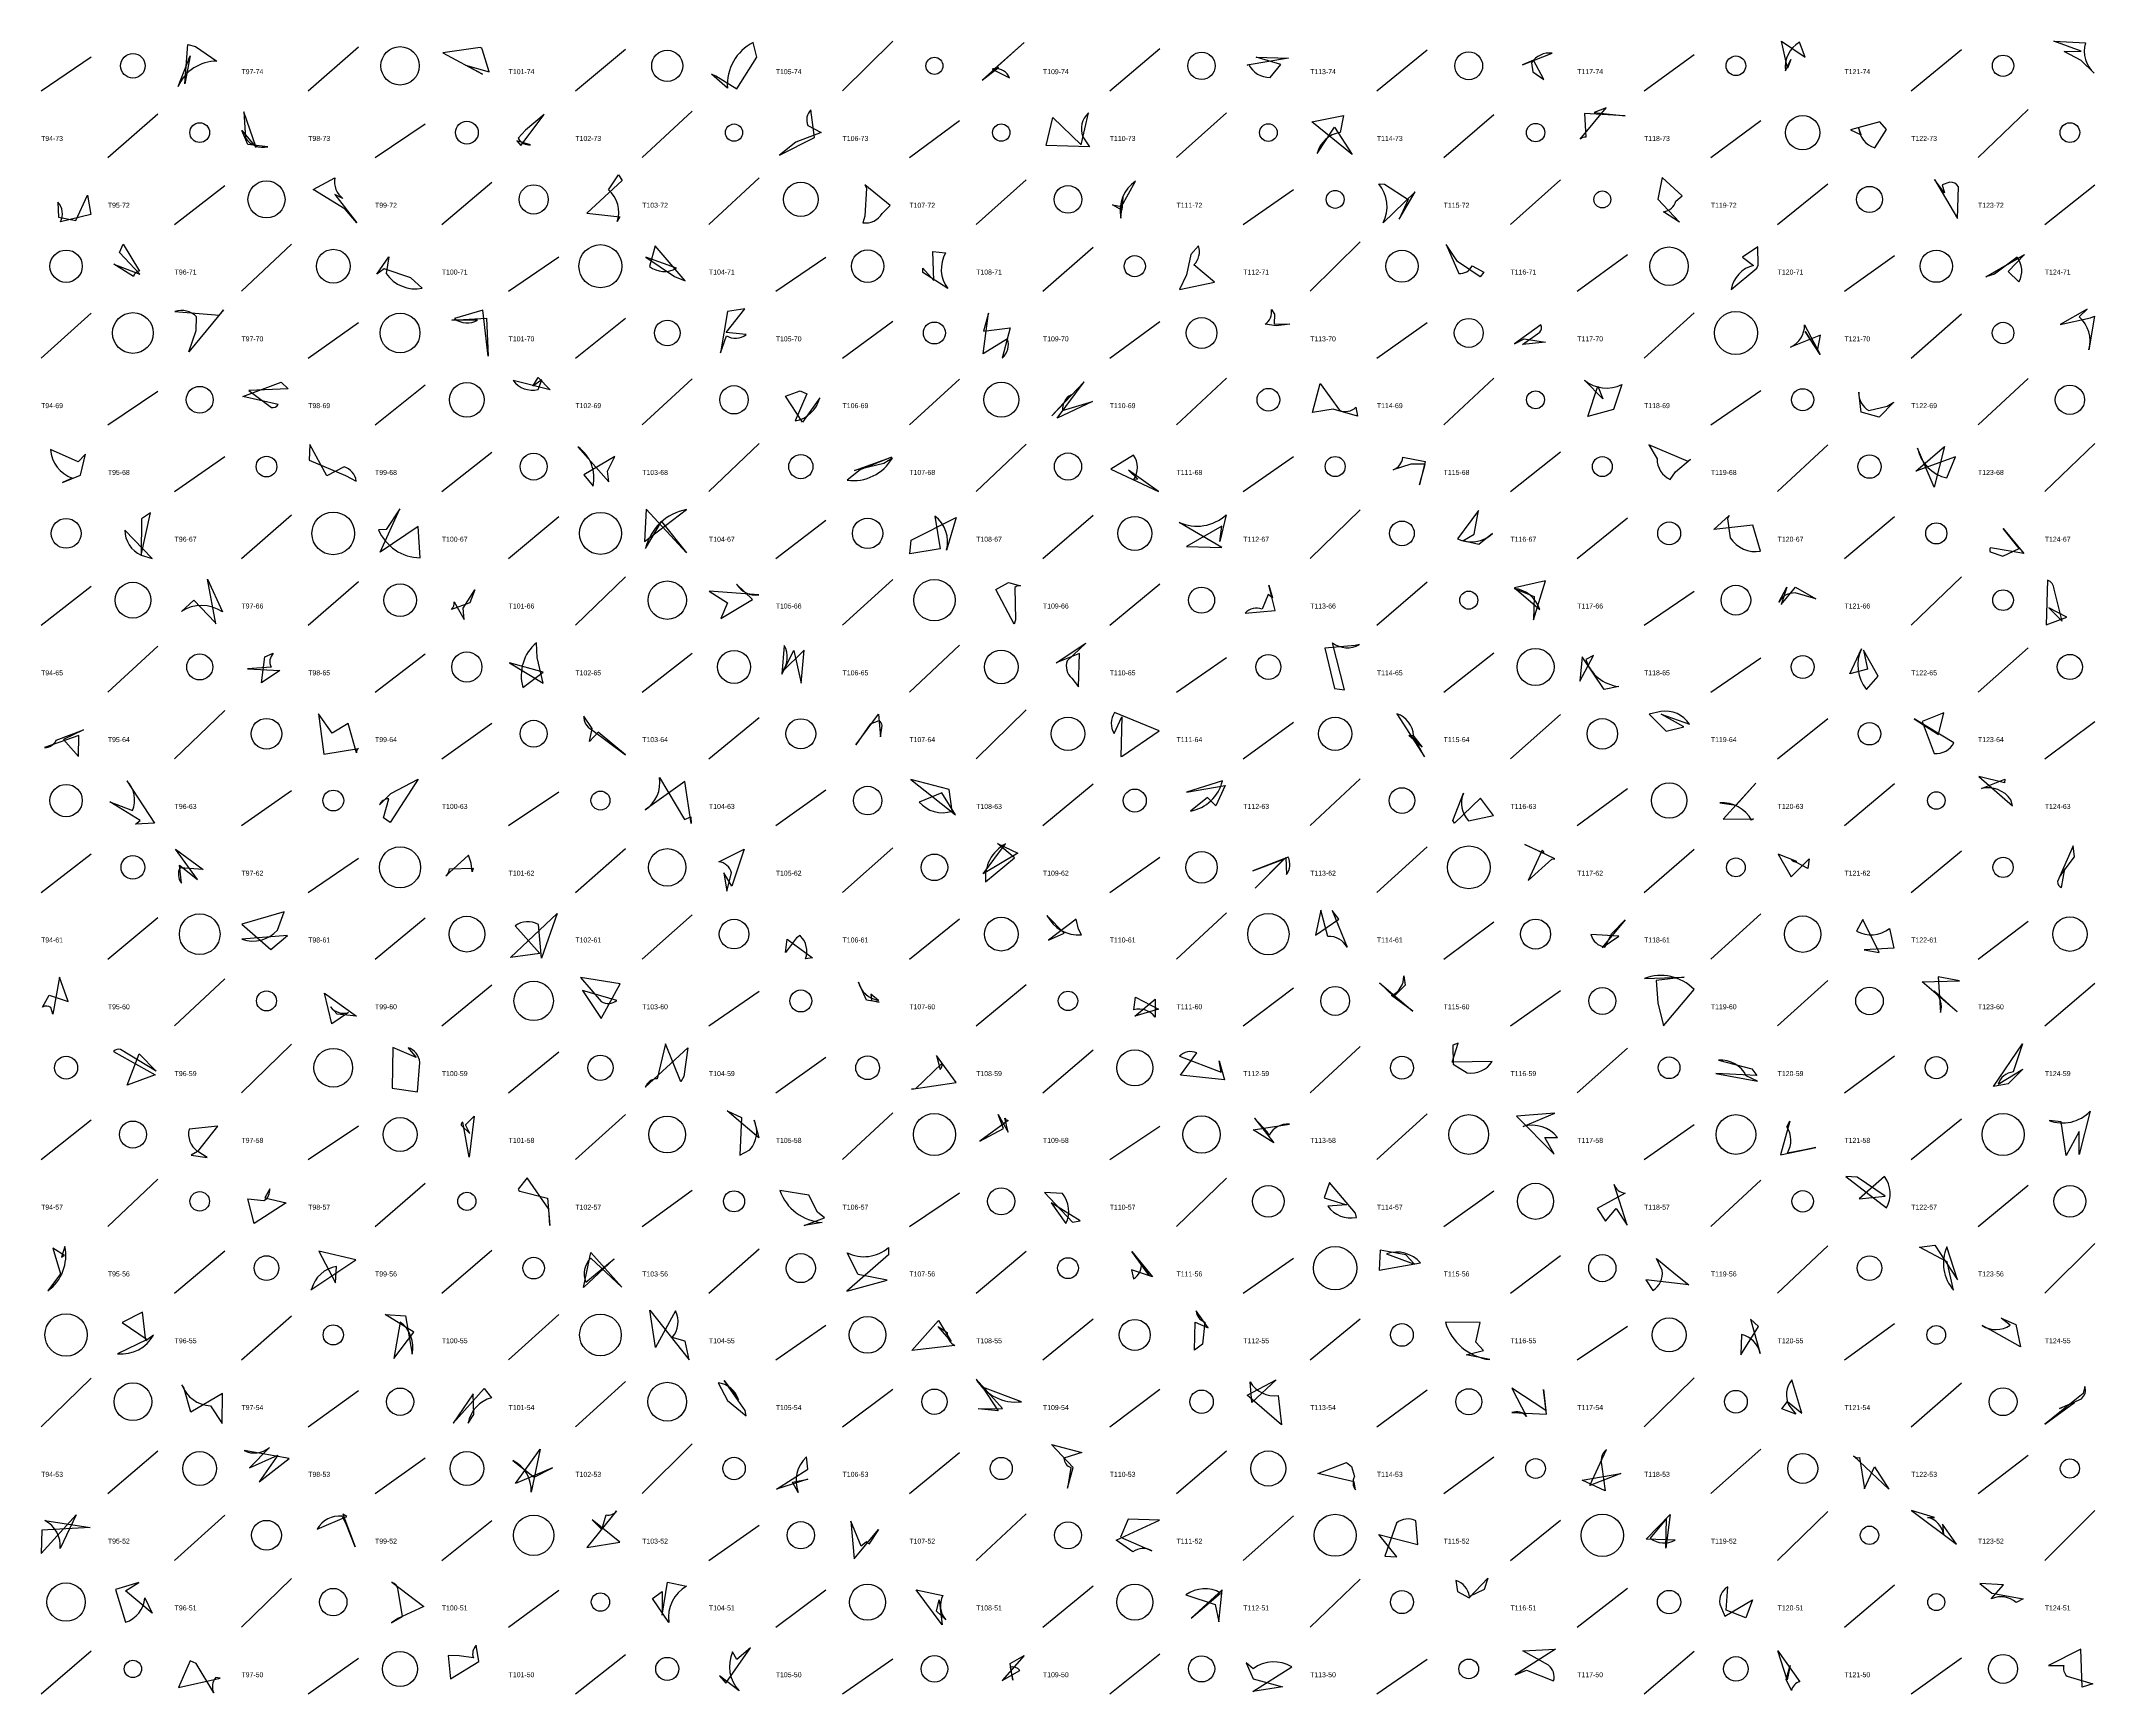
# Model space of a CAD drawing. Header units: millimetres. Extents: x -1 to 9990, y 0 to 15990.
# Drawn here: x 3760 to 4990, y 2000 to 2990 of the extents above; entities that cross this region are included whole.
import ezdxf

# ---------------------------------------------------------------- set-up
doc = ezdxf.new("R2010")
doc.units = ezdxf.units.MM
doc.layers.add('TEXT', color=3, linetype='Continuous')
doc.layers.add('WALL', color=1, linetype='Continuous')

msp = doc.modelspace()

# ---------------------------------------------------------------- linework, layer by layer
for points in [[(4176.7, 2961.2), (4188.6, 2980.1), (4186.5, 2989, 0.3), (4171, 2961.7), (4161.5, 2970), (4164.1, 2969)], [(4333.3, 2974), (4329.6, 2973), (4340, 2967.8, 0.3), (4331.2, 2973.4), (4348.8, 2988.9), (4323.6, 2966.4)], [(4802.3, 2989.7), (4816.5, 2980.1), (4813, 2989.1, 0.3), (4804.6, 2972), (4807.8, 2978.7), (4805.8, 2973.6)], [(4981.7, 2983.7), (4965.3, 2989.8), (4984.4, 2988.7, 0.3), (4989.6, 2970.5), (4981.7, 2978.2), (4971.5, 2983.5)], [(3847.9, 2987.8), (3852.4, 2986.6), (3865.3, 2977.8, 0.3), (3842.1, 2962.7), (3849.2, 2981), (3846, 2964.3)], [(4014.2, 2975.3), (4028.3, 2971.3), (4024.4, 2984.4, 0.3), (4022.9, 2985.9), (4000.7, 2982.8), (4024.4, 2970)], [(4507.1, 2979.5), (4482.2, 2975.4), (4483.2, 2975.8, 0.3), (4496, 2968.1), (4502.4, 2975.8), (4487.7, 2980.2)], [(4653.8, 2978.3), (4647.2, 2975.5), (4664.9, 2982.5, 0.3), (4652.6, 2976.7), (4653.3, 2971.4), (4659.9, 2966.8)], [(3888.8, 2926.1), (3881.5, 2947.4), (3882.5, 2931.7, 0.3), (3895.7, 2926.5), (3883.9, 2927.8), (3880.3, 2936.2)], [(4061.2, 2945.8), (4050.1, 2936.4), (4045.7, 2931.6, 0.3), (4053.1, 2927.7), (4045, 2930), (4047.4, 2927.3)], [(4202.2, 2921.4), (4223.1, 2932), (4221, 2948.7, 0.3), (4219.2, 2939.3), (4227.2, 2935.1), (4212.1, 2929.2)], [(4365.9, 2944), (4382.8, 2927.6), (4387.2, 2946.8, 0.3), (4383.8, 2932.5), (4387.8, 2926.5), (4361.9, 2927.3)], [(4521.1, 2941.4), (4540, 2945.2), (4538, 2935.1, 0.3), (4524.2, 2922.5), (4534.7, 2938.3), (4545.2, 2921.9)], [(4708.6, 2945), (4684.3, 2946.4), (4685.2, 2932.3, 0.3), (4681.8, 2931), (4697.2, 2949.8), (4690.1, 2947)], [(4843.6, 2936.6), (4850.1, 2933.7), (4848.4, 2938.1, 0.3), (4858.2, 2925.8), (4865.1, 2936.9), (4861.2, 2941.4)], [(3942.1, 2889.1), (3922.9, 2900.9), (3936, 2907.9, 0.3), (3940.8, 2895.5), (3936, 2897.9), (3949, 2880.9)], [(4086.8, 2886.7), (4106.6, 2884.5), (4105.1, 2881.7, 0.3), (4099.8, 2900.8), (4105.8, 2909.7), (4108, 2906.3)], [(4254.4, 2901.7), (4253.4, 2884.9), (4252.1, 2881, 0.3), (4263.8, 2886.6), (4268.5, 2891.4), (4253.4, 2903.8)], [(4401.6, 2891.7), (4407, 2890.8), (4415.5, 2906, 0.3), (4406.6, 2883.8), (4407.8, 2896.4), (4407.2, 2888.5)], [(4573.4, 2883.1), (4582.9, 2899.6), (4563.8, 2881, 0.3), (4561.1, 2904.3), (4564.5, 2904.1), (4578.8, 2895)], [(4728.2, 2895.1), (4741.2, 2881.3), (4731.7, 2887.6, 0.3), (4739.1, 2894), (4742.8, 2897.2), (4730.8, 2908.1)], [(4893.9, 2907), (4907.8, 2883.6), (4908.2, 2902.5, 0.3), (4903.2, 2905.3), (4898.5, 2903.7), (4900, 2899)], [(3787.8, 2897.6), (3789.7, 2886), (3771.7, 2881.6, 0.3), (3770.1, 2893.4), (3770.5, 2884.4), (3780.9, 2882.3)], [(3806.9, 2863.2), (3809.1, 2868.2), (3819, 2852.1, 0.3), (3815.3, 2848.9), (3803.5, 2856.3), (3819.2, 2850.2)], [(4145.8, 2846.3), (4127.8, 2867.1), (4124.3, 2854.8, 0.3), (4140.5, 2853.8), (4122.1, 2860.4), (4139.3, 2848.8)], [(4441.7, 2841), (4462.8, 2845.5), (4450.4, 2855.9, 0.3), (4453.1, 2867.2), (4448.5, 2862.1), (4445.9, 2849.8)], [(4608.2, 2857.8), (4601.4, 2867.9), (4609.1, 2850.6, 0.3), (4617.1, 2855.2), (4624, 2851.5), (4621.8, 2848.7)], [(4788.1, 2866.6), (4778.9, 2860.5), (4785.6, 2855.5, 0.3), (4772.1, 2841.1), (4787.6, 2853.8), (4788.3, 2855.7)], [(3961.1, 2850.3), (3968.2, 2860.7), (3966.7, 2850.6, 0.3), (3988.3, 2841.8), (3981.5, 2848.1), (3965.4, 2853.5)], [(4294.7, 2846.4), (4294.1, 2863.9), (4301.7, 2863, 0.3), (4303, 2841.6), (4288.1, 2851.2), (4288.1, 2853.8)], [(4947.9, 2862), (4938, 2851.9), (4944.5, 2845.7, 0.3), (4943.4, 2860.4), (4929.8, 2850.2), (4924.7, 2848.7)], [(4171.1, 2827.9), (4166.9, 2803.1), (4170.4, 2813.3, 0.3), (4182.3, 2814), (4170.2, 2815.2), (4181.4, 2829.5)], [(4987.3, 2824.1), (4989.8, 2825.1), (4986.4, 2805, 0.3), (4980.5, 2824.6), (4985.4, 2829.3), (4969.2, 2820.1)], [(3848.4, 2803.7), (3852.9, 2816.5), (3853.1, 2824.6, 0.3), (3840.2, 2827.8), (3866.8, 2825.6), (3869.3, 2828.8)], [(4027.7, 2801.2), (4024.6, 2828.7), (4007.6, 2823.6, 0.3), (4021.4, 2822.6), (4005.9, 2822.6), (4026.7, 2823.9)], [(4324.4, 2816.1), (4340.3, 2818.1), (4335.6, 2800, 0.3), (4338.8, 2811.5), (4324.1, 2802.6), (4327.4, 2826.8)], [(4507.9, 2820.3), (4499.7, 2819.2), (4493, 2820.2, 0.3), (4496.8, 2829), (4498.7, 2826.2), (4498.4, 2820.5)], [(4661, 2809.5), (4647.2, 2808.1), (4657.6, 2815.5, 0.3), (4658.2, 2819.8), (4642.3, 2808.6), (4648.2, 2811.6)], [(4823.8, 2804.3), (4825.7, 2813.6), (4807.6, 2806.5, 0.3), (4816.1, 2819.9), (4825.4, 2802.2), (4816.5, 2815.8)], [(3908, 2781.5), (3884.4, 2780.6), (3897.9, 2770.4, 0.3), (3901.9, 2772.1), (3880.9, 2776.9), (3903.7, 2785.5)], [(4057.6, 2788.4), (4064.8, 2781), (4042.7, 2786.5, 0.3), (4057.6, 2781.2), (4059.9, 2787), (4054.5, 2783.2)], [(4214.7, 2780.4), (4218.6, 2778.6), (4211.6, 2762.4, 0.3), (4226.3, 2776.2), (4216, 2761.6), (4205.8, 2777.1)], [(4384.6, 2785.7), (4365.3, 2765.4), (4376.8, 2778, 0.3), (4371.7, 2768.6), (4389.6, 2774), (4368.5, 2764)], [(4521.5, 2767.4), (4526.1, 2784.7), (4537.6, 2768.7, 0.3), (4547.4, 2770.5), (4548.3, 2765.1), (4533.9, 2769.4)], [(4692.4, 2783.2), (4695.2, 2775.5), (4684.3, 2786.8, 0.3), (4706.7, 2784.2), (4701.6, 2769.1), (4686.3, 2764.9)], [(4860.8, 2764.6), (4850.1, 2767.6), (4848.6, 2779.5, 0.3), (4854.7, 2768.6), (4865.5, 2771.1), (4869.6, 2773.5)], [(3786.7, 2742.4), (3782.3, 2737.9), (3765.6, 2745.3, 0.3), (3778.7, 2728.1), (3772.9, 2725.5), (3783.6, 2729.8)], [(3920.6, 2738.8), (3942.3, 2729.6), (3948.7, 2726.3, 0.3), (3941.5, 2734.8), (3931.2, 2729.5), (3921, 2748.2)], [(4103.7, 2741), (4085, 2730.1), (4090.6, 2723.2, 0.3), (4081.5, 2746.8), (4100.1, 2725.8), (4099.3, 2732.3)], [(4746.4, 2738.1), (4722.9, 2748.1), (4727.8, 2739.6, 0.3), (4735.6, 2727.3), (4738.9, 2731.8), (4747.8, 2739.4)], [(4900, 2747.1), (4893.8, 2722.6), (4883.8, 2746.1, 0.3), (4901.3, 2728.2), (4906.5, 2740.9), (4882.8, 2732.3)], [(4269.3, 2740.6), (4250.6, 2733), (4242.7, 2726.8, 0.3), (4269.9, 2740.1), (4264.7, 2736.8), (4247.2, 2732.6)], [(4411.2, 2732.8), (4416.9, 2727.5), (4414.5, 2727.2, 0.3), (4414.3, 2741.9), (4400.6, 2733.5), (4429.2, 2720)], [(4588.8, 2736.5), (4580.4, 2736.4), (4569.7, 2733.1, 0.3), (4575.5, 2740.6), (4588.9, 2738.1), (4585.5, 2724)], [(3820, 2681.9), (3826.5, 2680), (3810.2, 2697, 0.3), (3819.9, 2682), (3825.6, 2707.3), (3820.2, 2703.8)], [(3974.8, 2709.7), (3966.6, 2697.3), (3962.1, 2697.2, 0.3), (3987.1, 2680.4), (3985.9, 2699.2), (3963, 2683.7)], [(4122.3, 2709.5), (4121.4, 2690.1), (4146.6, 2709.2, 0.3), (4122, 2685.9), (4131.5, 2702.2), (4146.5, 2683.4)], [(4446, 2687.2), (4467.1, 2686.6), (4441.5, 2701.6, 0.3), (4469.7, 2706.1), (4465.9, 2690.1), (4467.1, 2699.3)], [(4618.2, 2694.5), (4620.9, 2708.7), (4608.2, 2691.7, 0.3), (4629.3, 2694.9), (4621.1, 2688.4), (4611.4, 2690.6)], [(4281, 2691), (4308.1, 2704.6), (4302.3, 2684.9, 0.3), (4295.3, 2705.4), (4298.5, 2685.7), (4280.2, 2682.8)], [(4771, 2705.7), (4770, 2703.8), (4771.6, 2692.4, 0.3), (4789.8, 2684.3), (4785.1, 2699.9), (4761.8, 2697.4)], [(4935.1, 2698), (4947.5, 2683), (4927.5, 2686.4, 0.3), (4927.2, 2684), (4934.8, 2681.4), (4944.6, 2686)], [(3864.6, 2640.8), (3859.7, 2667.6), (3868.6, 2648, 0.3), (3844, 2648.2), (3851.5, 2655.1), (3864.3, 2641.7)], [(4019.7, 2661.1), (4016.8, 2653.5), (4005.7, 2649.5, 0.3), (4007.3, 2654), (4013.4, 2643.4), (4012.7, 2650.3)], [(4167.1, 2644.1), (4186, 2655.5), (4176.5, 2664.6, 0.3), (4189.9, 2658.2), (4160.1, 2660.3), (4171.1, 2653.4)], [(4331.8, 2661.4), (4339.3, 2665.6), (4346.6, 2663.5, 0.3), (4343.2, 2662.5), (4343.5, 2643.3), (4342.7, 2640.6)], [(4497.4, 2656.3), (4494.9, 2658.3), (4491.3, 2649.6, 0.3), (4481.1, 2647.3), (4499.1, 2648.8), (4495.2, 2664)], [(4661, 2666.5), (4642.4, 2662.4), (4657.5, 2649.4, 0.3), (4642.2, 2662), (4654.1, 2657.1), (4653.8, 2643.2)], [(4810.6, 2662.7), (4822.8, 2655.8), (4810.4, 2659.3, 0.3), (4800.8, 2653.8), (4805.4, 2662.8), (4802, 2652.5)], [(4962.3, 2650.5), (4970.4, 2642.5), (4965.6, 2661.6, 0.3), (4961.5, 2667), (4960.9, 2640.3), (4973.2, 2644.9)], [(3892, 2605.4), (3894, 2621.1), (3899, 2623.2, 0.3), (3897.7, 2614.8), (3883.7, 2613.8), (3902.9, 2612.8)], [(4060.6, 2605.2), (4057, 2620.7), (4056.7, 2629.5, 0.3), (4048.6, 2602.8), (4060.7, 2611.9), (4040.6, 2617.5)], [(4215.2, 2605.2), (4216.9, 2625.1), (4203.9, 2612.1, 0.3), (4205.1, 2627.9), (4203.7, 2610.6), (4210.9, 2624.8)], [(4368, 2617.4), (4385.7, 2629.2), (4374.5, 2618.6, 0.3), (4377.2, 2608.3), (4381.3, 2603.2), (4381.8, 2623.1)], [(4534.7, 2602.1), (4540.5, 2601.4), (4533.4, 2629.4, 0.3), (4549.6, 2628.5), (4547, 2627.9), (4528.9, 2626.2)], [(4681.6, 2606.4), (4689.8, 2621.9), (4685.1, 2619.5, 0.3), (4704.8, 2603.3), (4696.1, 2601.5), (4683, 2621.1)], [(4853.9, 2613.7), (4843.2, 2610.9), (4850.3, 2625.8, 0.3), (4853.2, 2601.6), (4860.1, 2609.5), (4851.4, 2625)], [(3926.2, 2587), (3929.4, 2562.8), (3950, 2566.2, 0.3), (3948.9, 2563.6), (3943.9, 2581.2), (3934.4, 2575.3)], [(4088.4, 2570.4), (4090, 2578.2), (4085.1, 2585.6, 0.3), (4089.6, 2577.5), (4109.9, 2562.4), (4093.6, 2576)], [(4261.6, 2586.8), (4262.7, 2573.2), (4263.7, 2579.9, 0.3), (4261.8, 2582.8), (4256.6, 2580.8), (4248, 2568.4)], [(4407.5, 2561.5), (4429.5, 2576.8), (4402.8, 2587.7, 0.3), (4402.7, 2575.1), (4407.3, 2585.2), (4406.6, 2561.3)], [(4587.2, 2567), (4579.1, 2574), (4582, 2573.9, 0.3), (4572, 2587), (4588.4, 2561.2), (4581.6, 2574.1)], [(4743.8, 2579.2), (4730.2, 2586.7), (4747.2, 2580.8, 0.3), (4730, 2588.3), (4723, 2586.8), (4733.2, 2576.6)], [(4899.6, 2587.5), (4886.6, 2582.4), (4893.8, 2563.2, 0.3), (4905.6, 2569.6), (4881.7, 2584), (4896.4, 2574.5)], [(3782.4, 2561.4), (3782.7, 2573.9), (3762.1, 2566.8, 0.3), (3769.1, 2571.1), (3785.5, 2577.3), (3773.4, 2571.6)], [(3819.4, 2523.1), (3801.1, 2534.3), (3814.8, 2529, 0.3), (3811.3, 2546.9), (3827.9, 2521.5), (3816.5, 2520.8)], [(3969, 2521.9), (3965.1, 2524.6), (3968.2, 2536, 0.3), (3962.6, 2532.4), (3969.5, 2539.3), (3985.9, 2547.9)], [(4149.4, 2521.2), (4145.5, 2546.4), (4121.7, 2529.4, 0.3), (4130.3, 2548.9), (4145.4, 2523.6), (4149.1, 2525.2)], [(4307.6, 2526.5), (4299.5, 2539.7), (4285.8, 2534.1, 0.3), (4305.6, 2528.6), (4303.8, 2541.6), (4280.8, 2547.7)], [(4463.6, 2531.8), (4458.5, 2536.9), (4448.3, 2528.7, 0.3), (4467.5, 2546.8), (4446, 2540.1), (4469.1, 2544.1)], [(4920.5, 2549.4), (4940.7, 2531.8), (4939.7, 2535.5, 0.3), (4922.1, 2542.3), (4936.1, 2547.9), (4935.8, 2545.6)], [(4606.5, 2521.5), (4605.5, 2523), (4611.8, 2539.4, 0.3), (4614.8, 2522.9), (4629.8, 2526.1), (4622.1, 2536.5)], [(4767.3, 2523.9), (4785.5, 2524.1), (4784.4, 2523.2, 0.3), (4765.3, 2533.6), (4775.2, 2532.2), (4786.9, 2545.5)], [(3840.6, 2505.8), (3857.1, 2493.7), (3843.2, 2494.8, 0.3), (3844, 2485.6), (3842.8, 2496.4), (3853.7, 2487.7)], [(4017.5, 2497.5), (4016, 2502.3), (4002.4, 2490, 0.3), (4004.5, 2494.1), (4018.7, 2494.5), (4018.2, 2492.4)], [(4168.8, 2491.7), (4170.7, 2480.8), (4173.5, 2491.7, 0.3), (4165.9, 2498.4), (4181.1, 2505.9), (4173.7, 2483.8)], [(4345, 2503.4), (4324.1, 2491.1), (4337.6, 2509.1, 0.3), (4325.6, 2486.4), (4342.9, 2500.7), (4332.7, 2509.2)], [(4487, 2482.5), (4505.5, 2500.8), (4505.8, 2490.8, 0.3), (4506.8, 2501.1), (4485.7, 2492.9), (4504.2, 2499.9)], [(4666.5, 2500), (4648.6, 2508.6), (4659.9, 2503.4, 0.3), (4659, 2505.3), (4650.5, 2487.1), (4664.8, 2499.8)], [(4818.8, 2500.1), (4818.1, 2494.3), (4808.3, 2499.4, 0.3), (4811.4, 2498.5), (4800.4, 2502.9), (4808.1, 2489.3)], [(4977.8, 2501.2), (4977, 2507.8), (4967.6, 2486.5, 0.3), (4970, 2482.9), (4972, 2494.1), (4969.2, 2489.9)], [(3897.6, 2445.8), (3907.5, 2454.2), (3880.3, 2451.9, 0.3), (3901.6, 2457.4), (3905.5, 2468.4), (3880.2, 2461)], [(4069, 2467.3), (4059.7, 2440.7), (4057.8, 2460.8, 0.3), (4043.9, 2459.9), (4058.7, 2443.5), (4041.1, 2441.1)], [(4363.4, 2451.4), (4372.7, 2455.6), (4362.4, 2466.2, 0.3), (4383, 2454.5), (4381.2, 2458), (4379.8, 2463.9)], [(4537.2, 2464), (4533.2, 2469.2), (4542.1, 2447.1, 0.3), (4530.7, 2453.6), (4526.5, 2469.3), (4523.2, 2454.3)], [(4694.9, 2446.9), (4704.9, 2453.8), (4688.2, 2454.8, 0.3), (4696.5, 2447.2), (4700.7, 2455.4), (4708.7, 2463.6)], [(4860.8, 2444), (4851.1, 2463.8), (4847.2, 2456.8, 0.3), (4866.9, 2458.4), (4869.6, 2446.5), (4851.9, 2445.6)], [(4206.8, 2451.9), (4222, 2440.9), (4217.8, 2440.2, 0.3), (4214.6, 2454.1), (4212.4, 2452.8), (4205.8, 2444)], [(3771, 2429.3), (3767.1, 2407.1), (3765.8, 2411.1, 0.3), (3760.9, 2411.3), (3764.9, 2418.5), (3776.3, 2414.6)], [(4106.8, 2425.2), (4083, 2429), (4095.4, 2414.6, 0.3), (4104.9, 2415.3), (4084.2, 2421.3), (4095.4, 2404.5)], [(4261.9, 2414.3), (4254.3, 2415.4), (4249.5, 2426.3, 0.3), (4261.6, 2415.3), (4257, 2419.1), (4257.4, 2415.3)], [(4561.6, 2425.9), (4581.6, 2408.8), (4568.8, 2418.2, 0.3), (4576.1, 2430), (4577, 2424.4), (4570.2, 2417.6)], [(4728.2, 2413.9), (4731.7, 2400.1), (4749.9, 2421.9, 0.3), (4720.2, 2428.4), (4744, 2429.3), (4727.3, 2427.3)], [(4908.8, 2427), (4896.2, 2429.4), (4897.5, 2408, 0.3), (4893.7, 2421), (4907.5, 2408.5), (4886.5, 2426.4)], [(3948.9, 2405.8), (3937.3, 2407), (3933.3, 2411.4, 0.3), (3944.2, 2408), (3934.2, 2401.2), (3929.8, 2419.7)], [(4415.1, 2405.9), (4427.3, 2416.1), (4427.2, 2405.3, 0.3), (4414.5, 2409.7), (4415.4, 2417.2), (4429.1, 2410.1)], [(3970.3, 2362.7), (3985.4, 2360.6), (3986.8, 2378.2, 0.3), (3979.8, 2387), (3984.7, 2381.2), (3970.6, 2387.1)], [(4143.1, 2366.5), (4134, 2389.3), (4129, 2368.4, 0.3), (4121.8, 2363.3), (4147.3, 2386.9), (4144.9, 2369.7)], [(4605.4, 2388.5), (4605.6, 2377.1), (4614, 2371.9, 0.3), (4629, 2378.7), (4605, 2378.3), (4608.7, 2389.8)], [(4929.3, 2363.8), (4946.6, 2389.4), (4941.1, 2372.5, 0.3), (4932, 2365.1), (4946.8, 2374.2), (4938.1, 2365.3)], [(3818.7, 2383.4), (3828.9, 2373), (3807.6, 2385.9, 0.3), (3803.4, 2384.8), (3828.4, 2370.8), (3811.6, 2364.6)], [(4308, 2366.1), (4296.2, 2382.3), (4298.4, 2374, 0.3), (4299.5, 2377.5), (4283.6, 2362.4), (4281.3, 2362.1)], [(4468.7, 2367.8), (4442.4, 2370.5), (4452.1, 2383.9, 0.3), (4441.7, 2381.9), (4466.8, 2372.3), (4465.6, 2379.1)], [(4762.9, 2371.6), (4788, 2366.9), (4781.2, 2370.1, 0.3), (4764.6, 2379.5), (4784.5, 2374.4), (4787.6, 2370.4)], [(3853.8, 2324.9), (3865.8, 2340), (3848.6, 2338.3, 0.3), (3853.7, 2324.9), (3849.9, 2322.6), (3859.4, 2321.2)], [(4019.3, 2346), (4016.3, 2321.4), (4012.5, 2342.3, 0.3), (4011.5, 2340.7), (4016.8, 2335.7), (4014.2, 2340.8)], [(4179.4, 2345.2), (4178.4, 2322.6), (4184.5, 2325.8, 0.3), (4187, 2343.6), (4189.8, 2333), (4170.8, 2349.2)], [(4333.1, 2346.9), (4339.2, 2336.4), (4337.2, 2344.8, 0.3), (4339.1, 2343.4), (4322.2, 2331.1), (4336.4, 2338.7)], [(4498.2, 2330.1), (4485.8, 2337.8), (4507.6, 2341.2, 0.3), (4495.5, 2334.7), (4494.2, 2336.7), (4486.6, 2344.7)], [(4666.2, 2323.3), (4660.6, 2333.3), (4668.2, 2333.2, 0.3), (4647.6, 2339.8), (4666.5, 2347.8), (4643.5, 2345.9)], [(4822.9, 2327.3), (4816.2, 2325.8), (4805.8, 2323.9, 0.3), (4805.4, 2339.7), (4807.2, 2343), (4801.6, 2322.8)], [(4972.8, 2322.5), (4969.7, 2342.5), (4962.5, 2343.4, 0.3), (4987.2, 2349), (4980.5, 2323.1), (4980.5, 2336.9)], [(3887.7, 2281.7), (3883.9, 2296.4), (3893.5, 2295.4, 0.3), (3896.9, 2302.5), (3894, 2297), (3906.7, 2294.1)], [(4064, 2290.3), (4051.1, 2309), (4045.8, 2302.2, 0.3), (4046.7, 2301), (4063.3, 2296.8), (4064.7, 2280.6)], [(4224.9, 2288.6), (4219.8, 2298.7), (4202.4, 2301.5, 0.3), (4227.8, 2282.3), (4217, 2280.5), (4229.2, 2285.1)], [(4382.3, 2283.4), (4364.9, 2294.1), (4373.7, 2281.7, 0.3), (4371.7, 2299.6), (4361, 2300.3), (4377.7, 2282.6)], [(4528.4, 2297.1), (4541.7, 2292.8), (4530.7, 2292.1, 0.3), (4547.7, 2285.4), (4547.2, 2288), (4531.6, 2306.3)], [(4703.3, 2290.7), (4709.8, 2280.7), (4702, 2305, 0.3), (4708.6, 2299.9), (4691.9, 2290.6), (4696.9, 2283.1)], [(4847.6, 2309.5), (4840.9, 2309.8), (4865.1, 2291, 0.3), (4863.9, 2309.9), (4848.8, 2296.4), (4864.4, 2298.1)], [(3767.1, 2267), (3771.6, 2251.6), (3764, 2241.4, 0.3), (3774.2, 2268), (3772.3, 2261.5), (3774, 2262.6)], [(3926.4, 2265.1), (3936.3, 2246.1), (3937, 2256, 0.3), (3922, 2242.4), (3921.5, 2241.9), (3948.5, 2260)], [(4089.2, 2264.4), (4107.9, 2243.6), (4089.2, 2261, 0.3), (4086.2, 2246.5), (4103.2, 2260.6), (4084.8, 2243.3)], [(4266.8, 2247.8), (4249.3, 2251.1), (4242.7, 2264.2, 0.3), (4267.6, 2267.3), (4267.5, 2263), (4242.5, 2241.2)], [(4425.6, 2249.7), (4413.1, 2254), (4414.3, 2248.6, 0.3), (4418.9, 2257.9), (4423.6, 2250.5), (4413.3, 2264.9)], [(4561.9, 2265.7), (4561.4, 2253.8), (4586.2, 2258.1, 0.3), (4565.7, 2263.6), (4582.6, 2257.4), (4577.3, 2262.9)], [(4894.2, 2268.8), (4907.7, 2247.9), (4901.4, 2267.7, 0.3), (4905.4, 2241.7), (4901.6, 2258.8), (4885, 2267.6)], [(4746.9, 2244.9), (4721, 2248), (4725.2, 2241.6, 0.3), (4730.9, 2253.5), (4727.5, 2260.7), (4739, 2251.1)], [(3808.6, 2222.4), (3823.5, 2212.3), (3805.8, 2203.7, 0.3), (3827.4, 2214.9), (3822.7, 2211.4), (3820.7, 2228.7)], [(3966.1, 2227.2), (3978.2, 2226.4), (3982.2, 2203.5, 0.3), (3975.1, 2222.6), (3971.3, 2200.8), (3983.2, 2216.6)], [(4148.1, 2200), (4145.8, 2211.3), (4138, 2213.4, 0.3), (4139.9, 2229.4), (4127.9, 2207.5), (4124.5, 2229.8)], [(4451.1, 2222.7), (4459, 2219.2), (4451.7, 2229.4, 0.3), (4456.9, 2222.7), (4455.6, 2209.5), (4450.7, 2205.9)], [(4305, 2211.1), (4297.3, 2220.1), (4302.7, 2216.4, 0.3), (4307.3, 2208.6), (4281.5, 2205.7), (4297.5, 2223.6)], [(4619.3, 2210.7), (4621.9, 2222.4), (4601, 2222.7, 0.3), (4627.6, 2200.2), (4613.5, 2203.1), (4623.9, 2205.6)], [(4788.5, 2220.1), (4783.8, 2224.4), (4789.5, 2203.9, 0.3), (4778.3, 2215.2), (4778.4, 2215.3), (4778, 2203)], [(4945.5, 2207.8), (4929.4, 2216.8), (4922.4, 2220.6, 0.3), (4939.3, 2220.8), (4933.8, 2225), (4942.6, 2221.2)], [(3849.6, 2168.7), (3845.5, 2183.6), (3844.3, 2185, 0.3), (3861.4, 2172.6), (3868.4, 2161.9), (3868.7, 2180)], [(4006.7, 2162.1), (4025.4, 2183), (4029.8, 2177.3, 0.3), (4015.8, 2162.1), (4019.2, 2167.4), (4018.7, 2179.7)], [(4181.7, 2169.7), (4169, 2187.6), (4177.7, 2176.2, 0.3), (4165.4, 2186.3), (4171, 2175.7), (4182.2, 2166.6)], [(4321.3, 2170.7), (4335.7, 2171), (4320, 2188.4, 0.3), (4347.1, 2175), (4323.8, 2183.8), (4333.1, 2169.6)], [(4499.6, 2188.1), (4485, 2174.6), (4484.1, 2186.8, 0.3), (4500.9, 2178.7), (4502.9, 2161.1), (4482.3, 2179)], [(4661.1, 2169.7), (4640.8, 2183.2), (4649.6, 2166.2, 0.3), (4640.9, 2168.5), (4661.6, 2167.6), (4659.7, 2182.4)], [(4805.9, 2175.2), (4814.5, 2168.1), (4808.4, 2188, 0.3), (4806.7, 2172.9), (4810.8, 2167.6), (4802.4, 2170.8)], [(4977.8, 2174.6), (4968.8, 2171), (4981.9, 2176.7, 0.3), (4984, 2184.1), (4983, 2179.9), (4960, 2161.6)], [(3890.6, 2127), (3908.5, 2141), (3881.6, 2145.7, 0.3), (3896.7, 2147.6), (3884.8, 2135.4), (3901.7, 2142.9)], [(4044.1, 2126), (4058.9, 2146.6), (4053.5, 2120.8, 0.3), (4042.5, 2139.8), (4055.3, 2129.9), (4066.2, 2135.4)], [(4200.5, 2122.6), (4219.2, 2134.6), (4218.3, 2142, 0.3), (4213.4, 2120.7), (4210.1, 2126.8), (4219.1, 2128.6)], [(4365.1, 2149.4), (4383.2, 2144.5), (4372.6, 2141.2, 0.3), (4376.7, 2135.5), (4374.7, 2123.3), (4378.1, 2135.6)], [(4706, 2132), (4687.5, 2124.9), (4697.4, 2146.4, 0.3), (4694.8, 2135.9), (4696.7, 2121.7), (4682.9, 2128)], [(4857.9, 2135.9), (4866.5, 2122.7), (4845.4, 2142.6, 0.3), (4849, 2141.5), (4852, 2122.9), (4852, 2123.1)], [(4541.7, 2138.6), (4544.8, 2136.2), (4546.6, 2130.3, 0.3), (4547.2, 2122.2), (4546.3, 2127.1), (4524.6, 2132)], [(3760.1, 2084.1), (3781.1, 2107.3), (3771.5, 2087, 0.3), (3762.2, 2103.9), (3789.3, 2099.6), (3760.4, 2098.1)], [(3948.2, 2088.1), (3943, 2101.2), (3940.3, 2106.5, 0.3), (3925.4, 2098.6), (3943.1, 2106.3), (3940.8, 2107.6)], [(4090, 2104.2), (4095.8, 2098.4), (4098.4, 2107.2, 0.3), (4104.6, 2109.6), (4086.9, 2087.6), (4106.7, 2090.9)], [(4246.9, 2080.8), (4261.6, 2098.4), (4255.7, 2089.6, 0.3), (4254.3, 2091), (4251.1, 2088.5), (4245, 2103.5)], [(4411, 2104.7), (4406.5, 2093.9), (4425.3, 2085.7, 0.3), (4413.9, 2085), (4403.8, 2092), (4429.7, 2104)], [(4561.2, 2095.4), (4584.5, 2089.4), (4583.4, 2103.6, 0.3), (4571.7, 2102.3), (4564.7, 2082.5), (4571.9, 2082.1)], [(4733.1, 2087.3), (4733.4, 2105), (4723.7, 2093.2, 0.3), (4738.6, 2092.1), (4721.2, 2092.7), (4735.6, 2107.4)], [(4907.1, 2089.6), (4898.7, 2101.7), (4899.4, 2095.7, 0.3), (4889.7, 2105.7), (4894, 2105.6), (4880.1, 2109.9)], [(3818.5, 2066.7), (3804.6, 2062.5), (3810.6, 2042.9, 0.3), (3822.2, 2057.5), (3826.6, 2048.3), (3810.5, 2061.8)], [(3969.8, 2042.5), (3976.5, 2046.3), (3973.8, 2062.2, 0.3), (3970, 2066.9), (3989.3, 2052.3), (3973.7, 2045.2)], [(4131.9, 2047.2), (4135.2, 2067), (4146.6, 2064.6, 0.3), (4135.9, 2042.8), (4126.1, 2057.1), (4132, 2061.3)], [(4626.4, 2069.4), (4624.3, 2062.5), (4615.4, 2058.4, 0.3), (4607.2, 2067.9), (4608.3, 2061.4), (4615.2, 2057.5)], [(4299.7, 2041.3), (4284, 2062.3), (4300, 2059, 0.3), (4301.8, 2044.3), (4296.3, 2049.6), (4297.9, 2056.4)], [(4467.4, 2062.3), (4448.8, 2045.4), (4466.4, 2060.4, 0.3), (4445.6, 2059.3), (4463.2, 2053.5), (4465.3, 2043.1)], [(4781, 2045.5), (4769.1, 2050.2), (4770.1, 2064.2, 0.3), (4765.3, 2053.8), (4768.3, 2046.6), (4784.9, 2056.4)], [(4928.2, 2060.4), (4947, 2057), (4942.9, 2054.7, 0.3), (4927.9, 2056.9), (4935.3, 2065.4), (4921, 2066.1)], [(3842.3, 2003.9), (3867.2, 2009.5), (3864.6, 2009.8, 0.3), (3863.4, 2000.7), (3852.8, 2018.2), (3849.2, 2019.9)], [(4005.2, 2009.1), (4022.2, 2019.5), (4020.6, 2029.1, 0.3), (4018.9, 2021.6), (4010.3, 2022.9), (4003.8, 2023.1)], [(4184.9, 2027.7), (4176.6, 2020.6), (4174.1, 2025.2, 0.3), (4178, 2001.8), (4166.3, 2010.8), (4170, 2006.4)], [(4348.8, 2023.1), (4335.5, 2008.1), (4346.1, 2014, 0.3), (4340.4, 2016), (4342, 2008.2), (4340.4, 2018.3)], [(4503.5, 2004.3), (4485.7, 2001.4), (4509, 2016.2, 0.3), (4485.8, 2015.1), (4481.6, 2018.6), (4485.8, 2009.1)], [(4642.7, 2011.4), (4649.5, 2014.2), (4665.8, 2007.8, 0.3), (4662.8, 2017.2), (4647.4, 2025.8), (4667, 2026.9)], [(4805.6, 2008.5), (4800.2, 2025.8), (4813.3, 2007.3, 0.3), (4808.3, 2002), (4805.1, 2008.6), (4807.4, 2017.1)], [(4981.5, 2026.9), (4962.2, 2017.1), (4971.4, 2017, 0.3), (4973.3, 2010.7), (4988.7, 2006.1), (4982.4, 2004.1)]]:
    msp.add_lwpolyline(points, format="xyb", close=True)
for centre, radius in [((3815, 2975), 7.35), ((3975, 2975), 11.5), ((4135, 2975), 9.33), ((4295, 2975), 5.11), ((4455, 2975), 8.19), ((4615, 2975), 8.33), ((4775, 2975), 5.88), ((4935, 2975), 6.39), ((3855, 2935), 5.91), ((4015, 2935), 6.83), ((4175, 2935), 5.16), ((4335, 2935), 5.2), ((4495, 2935), 5.29), ((4655, 2935), 5.51), ((4815, 2935), 10.3), ((4975, 2935), 5.9), ((3895, 2895), 11.1), ((4055, 2895), 8.75), ((4215, 2895), 10.3), ((4375, 2895), 8.27), ((4855, 2895), 7.82), ((4535, 2895), 5.36), ((4695, 2895), 5.07), ((4095, 2855), 12.9), ((4735, 2855), 11.5), ((3775, 2855), 9.68), ((3935, 2855), 10.1), ((4255, 2855), 9.71), ((4415, 2855), 6.35), ((4575, 2855), 9.63), ((4895, 2855), 9.66), ((3815, 2815), 12.2), ((3975, 2815), 11.9), ((4135, 2815), 7.65), ((4295, 2815), 6.58), ((4455, 2815), 9.22), ((4615, 2815), 8.67), ((4775, 2815), 12.9), ((4935, 2815), 6.46), ((3855, 2775), 8.04), ((4015, 2775), 10.4), ((4175, 2775), 8.51), ((4335, 2775), 10.5), ((4495, 2775), 6.81), ((4655, 2775), 5.36), ((4815, 2775), 6.62), ((4975, 2775), 8.75), ((4055, 2735), 8.07), ((4375, 2735), 8.16), ((3895, 2735), 6.2), ((4215, 2735), 7.24), ((4535, 2735), 6.01), ((4695, 2735), 5.97), ((4855, 2735), 6.99), ((3935, 2695), 12.8), ((4095, 2695), 12.6), ((3775, 2695), 8.93), ((4255, 2695), 9.11), ((4415, 2695), 10.2), ((4575, 2695), 7.38), ((4735, 2695), 6.86), ((4895, 2695), 6.32), ((3815, 2655), 10.7), ((3975, 2655), 9.78), ((4135, 2655), 11.5), ((4295, 2655), 12.4), ((4455, 2655), 7.83), ((4615, 2655), 5.41), ((4775, 2655), 8.91), ((4935, 2655), 6.19), ((3855, 2615), 7.79), ((4015, 2615), 9.04), ((4175, 2615), 9.89), ((4335, 2615), 10.1), ((4495, 2615), 7.46), ((4655, 2615), 11.1), ((4815, 2615), 6.83), ((4975, 2615), 7.53), ((3895, 2575), 9.18), ((4055, 2575), 8.04), ((4215, 2575), 8.99), ((4375, 2575), 10), ((4535, 2575), 9.98), ((4695, 2575), 9.15), ((4855, 2575), 6.73), ((3775, 2535), 9.7), ((3935, 2535), 6.24), ((4095, 2535), 5.69), ((4255, 2535), 8.53), ((4415, 2535), 6.88), ((4575, 2535), 7.69), ((4735, 2535), 10.6), ((4895, 2535), 5.23), ((3815, 2495), 7.1), ((3975, 2495), 12.3), ((4135, 2495), 11.2), ((4295, 2495), 7.96), ((4455, 2495), 9.41), ((4615, 2495), 12.8), ((4775, 2495), 5.63), ((4935, 2495), 6.06), ((3855, 2455), 12.2), ((4015, 2455), 10.7), ((4175, 2455), 8.87), ((4335, 2455), 10.1), ((4495, 2455), 12.4), ((4655, 2455), 8.98), ((4815, 2455), 10.9), ((4975, 2455), 10.3), ((4055, 2415), 11.8), ((4535, 2415), 8.64), ((4855, 2415), 8.26), ((3895, 2415), 5.98), ((4215, 2415), 6.59), ((4375, 2415), 5.81), ((4695, 2415), 8.08), ((3935, 2375), 11.6), ((3775, 2375), 6.87), ((4095, 2375), 7.55), ((4255, 2375), 7.11), ((4415, 2375), 10.8), ((4575, 2375), 6.88), ((4735, 2375), 6.51), ((4895, 2375), 6.64), ((3815, 2335), 8.09), ((3975, 2335), 10.2), ((4135, 2335), 11), ((4295, 2335), 12.6), ((4455, 2335), 11.2), ((4615, 2335), 11.9), ((4775, 2335), 11.9), ((4935, 2335), 12.6), ((3855, 2295), 5.83), ((4015, 2295), 5.44), ((4175, 2295), 6.3), ((4335, 2295), 8.12), ((4495, 2295), 9.47), ((4655, 2295), 10.8), ((4815, 2295), 6.42), ((4975, 2295), 9.52), ((4215, 2255), 8.7), ((4535, 2255), 13), ((3895, 2255), 7.41), ((4055, 2255), 6.48), ((4375, 2255), 6.25), ((4695, 2255), 8.16), ((4855, 2255), 7.37), ((3775, 2215), 12.7), ((4095, 2215), 12.5), ((3935, 2215), 6.04), ((4255, 2215), 11), ((4415, 2215), 9.26), ((4575, 2215), 6.79), ((4735, 2215), 10.2), ((4895, 2215), 5.61), ((3815, 2175), 11.3), ((3975, 2175), 8.17), ((4135, 2175), 11.6), ((4295, 2175), 7.57), ((4455, 2175), 6.99), ((4615, 2175), 7.79), ((4775, 2175), 6.78), ((4935, 2175), 8.35), ((3855, 2135), 10.1), ((4015, 2135), 10.1), ((4175, 2135), 6.72), ((4335, 2135), 6.63), ((4495, 2135), 10.5), ((4655, 2135), 5.91), ((4815, 2135), 8.99), ((4975, 2135), 5.76), ((3895, 2095), 8.94), ((4055, 2095), 12.1), ((4535, 2095), 12.6), ((4695, 2095), 12.7), ((4215, 2095), 8.16), ((4375, 2095), 8.05), ((4855, 2095), 5.5), ((3775, 2055), 11.5), ((3935, 2055), 8.2), ((4095, 2055), 5.48), ((4255, 2055), 10.8), ((4415, 2055), 10.8), ((4575, 2055), 6.89), ((4735, 2055), 7.02), ((4895, 2055), 5.1), ((3815, 2015), 5.2), ((3975, 2015), 10.5), ((4135, 2015), 6.9), ((4295, 2015), 7.94), ((4455, 2015), 7.84), ((4615, 2015), 5.91), ((4775, 2015), 7.36), ((4935, 2015), 8.66)]:
    msp.add_circle(centre, radius)
at = {"layer": 'WALL'}
for p, q in [((4240, 2960), (4270, 2989.8)), ((3760, 2960), (3790, 2980.3)), ((3920, 2960), (3950, 2986.4)), ((4080, 2960), (4110, 2984.9)), ((4400, 2960), (4430, 2985.3)), ((4560, 2960), (4590, 2984.5)), ((4720, 2960), (4750, 2981.7)), ((4880, 2960), (4910, 2984.8)), ((3800, 2920), (3830, 2946.3)), ((3960, 2920), (3990, 2940.2)), ((4120, 2920), (4150, 2947.9)), ((4280, 2920), (4310, 2942.2)), ((4440, 2920), (4470, 2946.8)), ((4600, 2920), (4630, 2945.9)), ((4760, 2920), (4790, 2942.3)), ((4920, 2920), (4950, 2948.8)), ((3840, 2880), (3870, 2903.4)), ((4000, 2880), (4030, 2905.4)), ((4160, 2880), (4190, 2908)), ((4320, 2880), (4350, 2906.7)), ((4640, 2880), (4670, 2906.7)), ((4800, 2880), (4830, 2904.4)), ((4960, 2880), (4990, 2903.7)), ((4480, 2880), (4510, 2901)), ((3880, 2840), (3910, 2868.2)), ((4360, 2840), (4390, 2866.4)), ((4520, 2840), (4550, 2869.5)), ((4040, 2840), (4070, 2860.6)), ((4200, 2840), (4230, 2860.5)), ((4680, 2840), (4710, 2862.1)), ((4840, 2840), (4870, 2861.5)), ((3760, 2800), (3790, 2826.8)), ((3920, 2800), (3950, 2821.3)), ((4080, 2800), (4110, 2823.9)), ((4240, 2800), (4270, 2822)), ((4400, 2800), (4430, 2821.9)), ((4560, 2800), (4590, 2821.2)), ((4720, 2800), (4750, 2827)), ((4880, 2800), (4910, 2826.4)), ((3800, 2760), (3830, 2780.2)), ((3960, 2760), (3990, 2783.9)), ((4120, 2760), (4150, 2787.6)), ((4280, 2760), (4310, 2787.4)), ((4440, 2760), (4470, 2787.9)), ((4600, 2760), (4630, 2788)), ((4760, 2760), (4790, 2780.5)), ((4920, 2760), (4950, 2787.8)), ((4000, 2720), (4030, 2743.6)), ((4160, 2720), (4190, 2748.9)), ((4320, 2720), (4350, 2748.5)), ((4640, 2720), (4670, 2743.9)), ((4800, 2720), (4830, 2748)), ((4960, 2720), (4990, 2748.8)), ((3840, 2720), (3870, 2741.1)), ((4480, 2720), (4510, 2741)), ((3880, 2680), (3910, 2706.2)), ((4520, 2680), (4550, 2709.1)), ((4040, 2680), (4070, 2705.2)), ((4200, 2680), (4230, 2703)), ((4360, 2680), (4390, 2705.9)), ((4680, 2680), (4710, 2704.4)), ((4840, 2680), (4870, 2705.2)), ((3760, 2640), (3790, 2663.4)), ((3920, 2640), (3950, 2666.2)), ((4080, 2640), (4110, 2668.9)), ((4240, 2640), (4270, 2667.4)), ((4400, 2640), (4430, 2664.7)), ((4560, 2640), (4590, 2666)), ((4720, 2640), (4750, 2660.4)), ((4880, 2640), (4910, 2668.9)), ((3800, 2600), (3830, 2627.5)), ((3960, 2600), (3990, 2622.8)), ((4120, 2600), (4150, 2623.2)), ((4280, 2600), (4310, 2628.1)), ((4440, 2600), (4470, 2620.6)), ((4600, 2600), (4630, 2623.4)), ((4760, 2600), (4790, 2620.4)), ((4920, 2600), (4950, 2626.5)), ((3840, 2560), (3870, 2588.9)), ((4160, 2560), (4190, 2584.7)), ((4320, 2560), (4350, 2589.4)), ((4640, 2560), (4670, 2586.5)), ((4800, 2560), (4830, 2584.1)), ((4000, 2560), (4030, 2581.4)), ((4480, 2560), (4510, 2582)), ((4960, 2560), (4990, 2582.3)), ((4520, 2520), (4550, 2548.1)), ((3880, 2520), (3910, 2541.1)), ((4040, 2520), (4070, 2540.2)), ((4200, 2520), (4230, 2541.4)), ((4360, 2520), (4390, 2545)), ((4680, 2520), (4710, 2542.3)), ((4840, 2520), (4870, 2545.3)), ((3760, 2480), (3790, 2503.1)), ((3920, 2480), (3950, 2500.5)), ((4080, 2480), (4110, 2506.3)), ((4240, 2480), (4270, 2506.7)), ((4400, 2480), (4430, 2501.1)), ((4560, 2480), (4590, 2507.2)), ((4720, 2480), (4750, 2505.9)), ((4880, 2480), (4910, 2504.8)), ((3800, 2440), (3830, 2464.9)), ((3960, 2440), (3990, 2464.8)), ((4120, 2440), (4150, 2466.6)), ((4280, 2440), (4310, 2464.2)), ((4440, 2440), (4470, 2467.7)), ((4600, 2440), (4630, 2462.3)), ((4760, 2440), (4790, 2467.2)), ((4920, 2440), (4950, 2462.8)), ((3840, 2400), (3870, 2428.2)), ((4000, 2400), (4030, 2424.6)), ((4320, 2400), (4350, 2424.9)), ((4800, 2400), (4830, 2427.2)), ((4960, 2400), (4990, 2425.7)), ((4160, 2400), (4190, 2420.9)), ((4480, 2400), (4510, 2422.9)), ((4640, 2400), (4670, 2421.3)), ((3880, 2360), (3910, 2389.2)), ((4520, 2360), (4550, 2387.7)), ((4680, 2360), (4710, 2386.7)), ((4040, 2360), (4070, 2384.6)), ((4200, 2360), (4230, 2381.4)), ((4360, 2360), (4390, 2385.7)), ((4840, 2360), (4870, 2382.1)), ((3760, 2320), (3790, 2343.7)), ((3920, 2320), (3950, 2340.2)), ((4080, 2320), (4110, 2346.9)), ((4240, 2320), (4270, 2348)), ((4400, 2320), (4430, 2340)), ((4560, 2320), (4590, 2347.4)), ((4720, 2320), (4750, 2341.1)), ((4880, 2320), (4910, 2344.3)), ((3800, 2280), (3830, 2308.3)), ((3960, 2280), (3990, 2305.9)), ((4120, 2280), (4150, 2301.6)), ((4440, 2280), (4470, 2308.8)), ((4600, 2280), (4630, 2301.3)), ((4760, 2280), (4790, 2307.7)), ((4920, 2280), (4950, 2304.7)), ((4280, 2280), (4310, 2300.1)), ((3840, 2240), (3870, 2265.3)), ((4000, 2240), (4030, 2265.7)), ((4160, 2240), (4190, 2266.6)), ((4320, 2240), (4350, 2265.2)), ((4800, 2240), (4830, 2268.3)), ((4960, 2240), (4990, 2269.7)), ((4480, 2240), (4510, 2260.9)), ((4640, 2240), (4670, 2262.6)), ((3880, 2200), (3910, 2226.4)), ((4040, 2200), (4070, 2227.3)), ((4200, 2200), (4230, 2220.8)), ((4360, 2200), (4390, 2224.6)), ((4520, 2200), (4550, 2224.7)), ((4680, 2200), (4710, 2220.2)), ((4840, 2200), (4870, 2221.8)), ((3760, 2160), (3790, 2189)), ((3920, 2160), (3950, 2181.7)), ((4080, 2160), (4110, 2187)), ((4240, 2160), (4270, 2182.6)), ((4400, 2160), (4430, 2182.6)), ((4560, 2160), (4590, 2182.2)), ((4720, 2160), (4750, 2189.2)), ((4880, 2160), (4910, 2186.2)), ((3800, 2120), (3830, 2145.5)), ((3960, 2120), (3990, 2141.3)), ((4120, 2120), (4150, 2149.7)), ((4280, 2120), (4310, 2144.5)), ((4440, 2120), (4470, 2145.5)), ((4600, 2120), (4630, 2141.9)), ((4760, 2120), (4790, 2146.6)), ((4920, 2120), (4950, 2143)), ((3840, 2080), (3870, 2107.1)), ((4000, 2080), (4030, 2103.9)), ((4320, 2080), (4350, 2107.8)), ((4480, 2080), (4510, 2106.7)), ((4640, 2080), (4670, 2104.1)), ((4800, 2080), (4830, 2109.3)), ((4960, 2080), (4990, 2109.9)), ((4160, 2080), (4190, 2101.1)), ((3880, 2040), (3910, 2069.2)), ((4520, 2040), (4550, 2068.7)), ((4040, 2040), (4070, 2062.2)), ((4200, 2040), (4230, 2062.3)), ((4360, 2040), (4390, 2064.8)), ((4680, 2040), (4710, 2063.3)), ((4840, 2040), (4870, 2065.3)), ((3760, 2000), (3790, 2025.8)), ((3920, 2000), (3950, 2021.4)), ((4080, 2000), (4110, 2023.6)), ((4240, 2000), (4270, 2021.1)), ((4400, 2000), (4430, 2024)), ((4560, 2000), (4590, 2020.8)), ((4720, 2000), (4750, 2025.6)), ((4880, 2000), (4910, 2021.7))]:
    msp.add_line(p, q, dxfattribs=at)

# ---------------------------------------------------------------- texts
at = {"layer": 'TEXT'}
for s, p in [('T97-74', (3880, 2970)), ('T101-74', (4040, 2970)), ('T105-74', (4200, 2970)), ('T109-74', (4360, 2970)), ('T113-74', (4520, 2970)), ('T117-74', (4680, 2970)), ('T121-74', (4840, 2970)), ('T94-73', (3760, 2930)), ('T98-73', (3920, 2930)), ('T102-73', (4080, 2930)), ('T106-73', (4240, 2930)), ('T110-73', (4400, 2930)), ('T114-73', (4560, 2930)), ('T118-73', (4720, 2930)), ('T122-73', (4880, 2930)), ('T95-72', (3800, 2890)), ('T99-72', (3960, 2890)), ('T103-72', (4120, 2890)), ('T107-72', (4280, 2890)), ('T111-72', (4440, 2890)), ('T115-72', (4600, 2890)), ('T119-72', (4760, 2890)), ('T123-72', (4920, 2890)), ('T96-71', (3840, 2850)), ('T100-71', (4000, 2850)), ('T104-71', (4160, 2850)), ('T108-71', (4320, 2850)), ('T112-71', (4480, 2850)), ('T116-71', (4640, 2850)), ('T120-71', (4800, 2850)), ('T124-71', (4960, 2850)), ('T97-70', (3880, 2810)), ('T101-70', (4040, 2810)), ('T105-70', (4200, 2810)), ('T109-70', (4360, 2810)), ('T113-70', (4520, 2810)), ('T117-70', (4680, 2810)), ('T121-70', (4840, 2810)), ('T94-69', (3760, 2770)), ('T98-69', (3920, 2770)), ('T102-69', (4080, 2770)), ('T106-69', (4240, 2770)), ('T110-69', (4400, 2770)), ('T114-69', (4560, 2770)), ('T118-69', (4720, 2770)), ('T122-69', (4880, 2770)), ('T95-68', (3800, 2730)), ('T99-68', (3960, 2730)), ('T103-68', (4120, 2730)), ('T107-68', (4280, 2730)), ('T111-68', (4440, 2730)), ('T115-68', (4600, 2730)), ('T119-68', (4760, 2730)), ('T123-68', (4920, 2730)), ('T96-67', (3840, 2690)), ('T100-67', (4000, 2690)), ('T104-67', (4160, 2690)), ('T108-67', (4320, 2690)), ('T112-67', (4480, 2690)), ('T116-67', (4640, 2690)), ('T120-67', (4800, 2690)), ('T124-67', (4960, 2690)), ('T97-66', (3880, 2650)), ('T101-66', (4040, 2650)), ('T105-66', (4200, 2650)), ('T109-66', (4360, 2650)), ('T113-66', (4520, 2650)), ('T117-66', (4680, 2650)), ('T121-66', (4840, 2650)), ('T94-65', (3760, 2610)), ('T98-65', (3920, 2610)), ('T102-65', (4080, 2610)), ('T106-65', (4240, 2610)), ('T110-65', (4400, 2610)), ('T114-65', (4560, 2610)), ('T118-65', (4720, 2610)), ('T122-65', (4880, 2610)), ('T95-64', (3800, 2570)), ('T99-64', (3960, 2570)), ('T103-64', (4120, 2570)), ('T107-64', (4280, 2570)), ('T111-64', (4440, 2570)), ('T115-64', (4600, 2570)), ('T119-64', (4760, 2570)), ('T123-64', (4920, 2570)), ('T96-63', (3840, 2530)), ('T100-63', (4000, 2530)), ('T104-63', (4160, 2530)), ('T108-63', (4320, 2530)), ('T112-63', (4480, 2530)), ('T116-63', (4640, 2530)), ('T120-63', (4800, 2530)), ('T124-63', (4960, 2530)), ('T97-62', (3880, 2490)), ('T101-62', (4040, 2490)), ('T105-62', (4200, 2490)), ('T109-62', (4360, 2490)), ('T113-62', (4520, 2490)), ('T117-62', (4680, 2490)), ('T121-62', (4840, 2490)), ('T94-61', (3760, 2450)), ('T98-61', (3920, 2450)), ('T102-61', (4080, 2450)), ('T106-61', (4240, 2450)), ('T110-61', (4400, 2450)), ('T114-61', (4560, 2450)), ('T118-61', (4720, 2450)), ('T122-61', (4880, 2450)), ('T95-60', (3800, 2410)), ('T99-60', (3960, 2410)), ('T103-60', (4120, 2410)), ('T107-60', (4280, 2410)), ('T111-60', (4440, 2410)), ('T115-60', (4600, 2410)), ('T119-60', (4760, 2410)), ('T123-60', (4920, 2410)), ('T96-59', (3840, 2370)), ('T100-59', (4000, 2370)), ('T104-59', (4160, 2370)), ('T108-59', (4320, 2370)), ('T112-59', (4480, 2370)), ('T116-59', (4640, 2370)), ('T120-59', (4800, 2370)), ('T124-59', (4960, 2370)), ('T97-58', (3880, 2330)), ('T101-58', (4040, 2330)), ('T105-58', (4200, 2330)), ('T109-58', (4360, 2330)), ('T113-58', (4520, 2330)), ('T117-58', (4680, 2330)), ('T121-58', (4840, 2330)), ('T94-57', (3760, 2290)), ('T98-57', (3920, 2290)), ('T102-57', (4080, 2290)), ('T106-57', (4240, 2290)), ('T110-57', (4400, 2290)), ('T114-57', (4560, 2290)), ('T118-57', (4720, 2290)), ('T122-57', (4880, 2290)), ('T95-56', (3800, 2250)), ('T99-56', (3960, 2250)), ('T103-56', (4120, 2250)), ('T107-56', (4280, 2250)), ('T111-56', (4440, 2250)), ('T115-56', (4600, 2250)), ('T119-56', (4760, 2250)), ('T123-56', (4920, 2250)), ('T96-55', (3840, 2210)), ('T100-55', (4000, 2210)), ('T104-55', (4160, 2210)), ('T108-55', (4320, 2210)), ('T112-55', (4480, 2210)), ('T116-55', (4640, 2210)), ('T120-55', (4800, 2210)), ('T124-55', (4960, 2210)), ('T97-54', (3880, 2170)), ('T101-54', (4040, 2170)), ('T105-54', (4200, 2170)), ('T109-54', (4360, 2170)), ('T113-54', (4520, 2170)), ('T117-54', (4680, 2170)), ('T121-54', (4840, 2170)), ('T94-53', (3760, 2130)), ('T98-53', (3920, 2130)), ('T102-53', (4080, 2130)), ('T106-53', (4240, 2130)), ('T110-53', (4400, 2130)), ('T114-53', (4560, 2130)), ('T118-53', (4720, 2130)), ('T122-53', (4880, 2130)), ('T95-52', (3800, 2090)), ('T99-52', (3960, 2090)), ('T103-52', (4120, 2090)), ('T107-52', (4280, 2090)), ('T111-52', (4440, 2090)), ('T115-52', (4600, 2090)), ('T119-52', (4760, 2090)), ('T123-52', (4920, 2090)), ('T96-51', (3840, 2050)), ('T100-51', (4000, 2050)), ('T104-51', (4160, 2050)), ('T108-51', (4320, 2050)), ('T112-51', (4480, 2050)), ('T116-51', (4640, 2050)), ('T120-51', (4800, 2050)), ('T124-51', (4960, 2050)), ('T97-50', (3880, 2010)), ('T101-50', (4040, 2010)), ('T105-50', (4200, 2010)), ('T109-50', (4360, 2010)), ('T113-50', (4520, 2010)), ('T117-50', (4680, 2010)), ('T121-50', (4840, 2010))]:
    msp.add_text(s, height=3, dxfattribs=at).set_placement(p)

doc.saveas('drawing.dxf')
